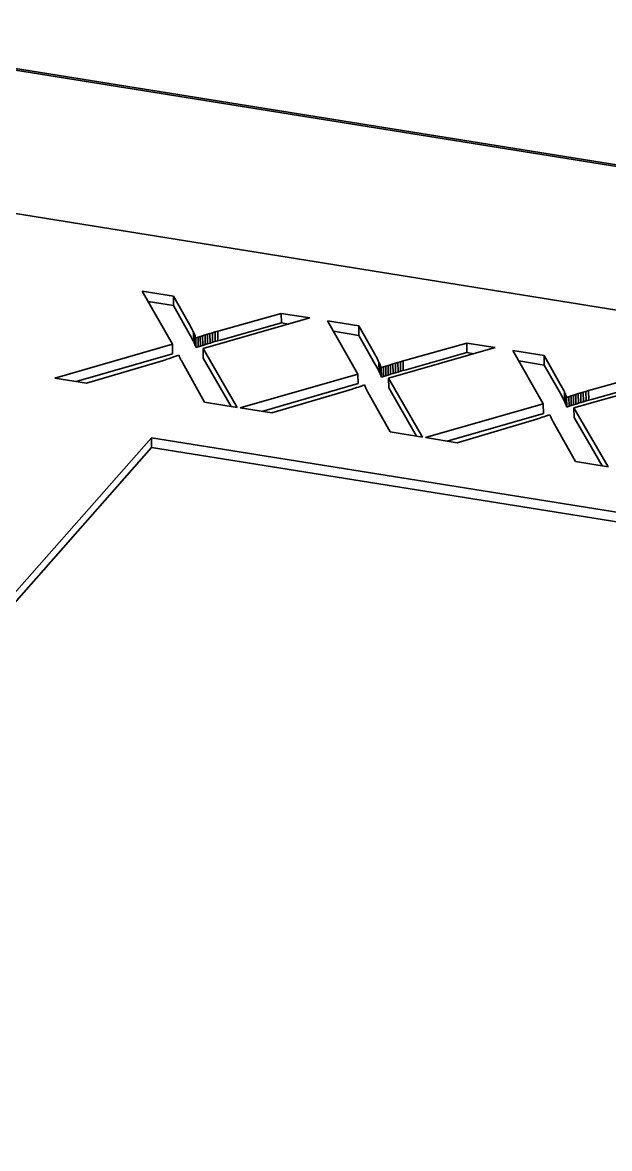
# Model space of a CAD drawing. Extents: x -1051 to 2563, y -231 to 775.
# Drawn here: x -217.44 to -214.69, y 560.63 to 565.9 of the extents above; entities that cross this region are included whole.
import ezdxf

# ---------------------------------------------------------------- set-up
doc = ezdxf.new("R2010")
doc.units = 0

msp = doc.modelspace()

# ---------------------------------------------------------------- linework, layer by layer
at = {"color": 7, "lineweight": 35, "ltscale": 0.353467}
for p, q in [((-218.8079, 565.8987), (-204.8472, 563.662)), ((-218.8077, 565.8898), (-204.8471, 563.653))]:
    msp.add_line(p, q, dxfattribs=at)
at = {"color": 7, "lineweight": 35, "ltscale": 0.282774}
msp.add_line((-217.9652, 565.0844), (-206.7967, 563.2949), dxfattribs=at)
at = {"color": 7, "lineweight": 35, "ltscale": 0.007177}
for p, q in [((-216.7365, 564.3942), (-216.8789, 564.6435)), ((-215.8693, 564.2552), (-216.0117, 564.5045)), ((-215.0021, 564.1163), (-215.1445, 564.3656))]:
    msp.add_line(p, q, dxfattribs=at)
at = {"color": 7, "lineweight": 35, "ltscale": 0.003713}
for p, q in [((-216.8789, 564.6435), (-216.7323, 564.62)), ((-215.1445, 564.3656), (-214.9978, 564.3421))]:
    msp.add_line(p, q, dxfattribs=at)
at = {"color": 7, "lineweight": 35, "ltscale": 0.003018}
for p, q in [((-216.8508, 564.5942), (-216.7316, 564.5751)), ((-215.9836, 564.4553), (-215.8643, 564.4362))]:
    msp.add_line(p, q, dxfattribs=at)
at = {"color": 7, "lineweight": 35, "ltscale": 0.003825}
for p, q in [((-216.7323, 564.62), (-216.6571, 564.4867)), ((-216.7316, 564.5751), (-216.6564, 564.4418)), ((-215.8643, 564.4362), (-215.7892, 564.3029))]:
    msp.add_line(p, q, dxfattribs=at)
at = {"color": 7, "lineweight": 35, "ltscale": 0.001123}
for p, q in [((-216.7323, 564.62), (-216.7316, 564.5751)), ((-215.8651, 564.4811), (-215.8643, 564.4362)), ((-216.6379, 564.4502), (-216.6372, 564.4053)), ((-216.6304, 564.4332), (-216.6297, 564.3882)), ((-216.6286, 564.4283), (-216.6279, 564.3834)), ((-216.6271, 564.4238), (-216.6264, 564.3789)), ((-216.5841, 564.4379), (-216.5834, 564.393)), ((-216.5728, 564.4415), (-216.5721, 564.3965)), ((-216.5611, 564.445), (-216.5604, 564.4001)), ((-216.5928, 564.3748), (-216.5921, 564.3298)), ((-215.6573, 564.3167), (-215.6566, 564.2718)), ((-215.7706, 564.3113), (-215.7699, 564.2664)), ((-215.7678, 564.3052), (-215.7671, 564.2603)), ((-215.7653, 564.2995), (-215.7646, 564.2546)), ((-215.7495, 564.2884), (-215.7488, 564.2435)), ((-215.7256, 564.2358), (-215.7249, 564.1909)), ((-214.8959, 564.1553), (-214.8952, 564.1104)), ((-214.8608, 564.1565), (-214.8601, 564.1116)), ((-214.8497, 564.16), (-214.849, 564.1151)), ((-214.8383, 564.1636), (-214.8376, 564.1187)), ((-214.8267, 564.1671), (-214.8259, 564.1222)), ((-214.8147, 564.1707), (-214.814, 564.1257)), ((-214.8026, 564.1742), (-214.8018, 564.1293)), ((-215.0021, 564.1163), (-215.0014, 564.0714)), ((-214.8941, 564.1504), (-214.8934, 564.1055)), ((-214.8717, 564.153), (-214.871, 564.108)), ((-216.8347, 563.9575), (-216.834, 563.9125))]:
    msp.add_line(p, q, dxfattribs=at)
at = {"color": 7, "lineweight": 35, "ltscale": 0.007382}
for p, q in [((-216.5118, 564.4592), (-216.2275, 564.5391)), ((-215.6446, 564.3203), (-215.3603, 564.4001)), ((-215.6439, 564.2754), (-215.3596, 564.3553)), ((-214.7767, 564.1364), (-214.4924, 564.2163))]:
    msp.add_line(p, q, dxfattribs=at)
at = {"color": 7, "lineweight": 35, "ltscale": 0.003391}
for p, q in [((-216.2275, 564.5391), (-216.0936, 564.5177)), ((-215.3603, 564.4001), (-215.2264, 564.3787))]:
    msp.add_line(p, q, dxfattribs=at)
at = {"color": 7, "lineweight": 35, "ltscale": 0.001122}
for p, q in [((-216.2275, 564.5391), (-216.2268, 564.4943)), ((-216.635, 564.4441), (-216.6343, 564.3992)), ((-216.6325, 564.4384), (-216.6318, 564.3936)), ((-216.6168, 564.4273), (-216.6161, 564.3824)), ((-216.6061, 564.4308), (-216.6054, 564.386)), ((-216.5953, 564.4344), (-216.5946, 564.3895)), ((-216.5492, 564.4485), (-216.5485, 564.4037)), ((-216.537, 564.4521), (-216.5363, 564.4072)), ((-216.5245, 564.4556), (-216.5238, 564.4108)), ((-216.7365, 564.3942), (-216.7358, 564.3494)), ((-215.3603, 564.4001), (-215.3596, 564.3553)), ((-215.6698, 564.3131), (-215.6691, 564.2682)), ((-214.9978, 564.3421), (-214.9971, 564.2972)), ((-215.7632, 564.2942), (-215.7625, 564.2493)), ((-215.7614, 564.2893), (-215.7607, 564.2444)), ((-215.7599, 564.2849), (-215.7592, 564.24)), ((-215.7389, 564.2919), (-215.7382, 564.247)), ((-215.7281, 564.2954), (-215.7274, 564.2505)), ((-215.7169, 564.299), (-215.7162, 564.2541)), ((-215.7055, 564.3025), (-215.7048, 564.2576)), ((-215.6939, 564.306), (-215.6932, 564.2612)), ((-215.6819, 564.3096), (-215.6812, 564.2647)), ((-215.8693, 564.2552), (-215.8686, 564.2104)), ((-214.9034, 564.1723), (-214.9027, 564.1274)), ((-214.9006, 564.1662), (-214.8999, 564.1213)), ((-214.8981, 564.1605), (-214.8974, 564.1157)), ((-214.7901, 564.1777), (-214.7894, 564.1329)), ((-214.8927, 564.1459), (-214.892, 564.101)), ((-214.8823, 564.1494), (-214.8816, 564.1046)), ((-214.8584, 564.0969), (-214.8577, 564.052))]:
    msp.add_line(p, q, dxfattribs=at)
at = {"color": 7, "lineweight": 35, "ltscale": 0.00023224}
msp.add_line((-216.6571, 564.4867), (-216.6526, 564.4786), dxfattribs=at)
at = {"color": 7, "lineweight": 35, "ltscale": 0.000219201}
msp.add_line((-216.6526, 564.4786), (-216.6484, 564.4709), dxfattribs=at)
at = {"color": 7, "lineweight": 35, "ltscale": 0.000206806}
msp.add_line((-216.6484, 564.4709), (-216.6446, 564.4636), dxfattribs=at)
at = {"color": 7, "lineweight": 35, "ltscale": 0.012982}
for p, q in [((-216.0936, 564.5177), (-216.5928, 564.3748)), ((-215.2264, 564.3787), (-215.7256, 564.2358)), ((-214.3592, 564.2397), (-214.8584, 564.0969))]:
    msp.add_line(p, q, dxfattribs=at)
at = {"color": 7, "lineweight": 35, "ltscale": 0.007383}
for p, q in [((-216.5111, 564.4143), (-216.2268, 564.4943)), ((-214.7774, 564.1813), (-214.4931, 564.2612))]:
    msp.add_line(p, q, dxfattribs=at)
at = {"color": 7, "lineweight": 35, "ltscale": 0.0008346}
for p, q in [((-216.2268, 564.4943), (-216.1939, 564.489)), ((-215.3596, 564.3553), (-215.3267, 564.35))]:
    msp.add_line(p, q, dxfattribs=at)
at = {"color": 7, "lineweight": 35, "ltscale": 0.003712}
msp.add_line((-216.0117, 564.5045), (-215.8651, 564.4811), dxfattribs=at)
at = {"color": 7, "lineweight": 35, "ltscale": 0.003827}
for p, q in [((-215.8651, 564.4811), (-215.7899, 564.3477)), ((-214.9978, 564.3421), (-214.9227, 564.2087)), ((-214.9971, 564.2972), (-214.922, 564.1639))]:
    msp.add_line(p, q, dxfattribs=at)
at = {"color": 7, "lineweight": 35, "ltscale": 0.000232611}
for p, q in [((-216.6564, 564.4418), (-216.6519, 564.4337)), ((-215.7899, 564.3477), (-215.7854, 564.3396)), ((-215.7892, 564.3029), (-215.7847, 564.2947)), ((-214.922, 564.1639), (-214.9174, 564.1558))]:
    msp.add_line(p, q, dxfattribs=at)
at = {"color": 7, "lineweight": 35, "ltscale": 0.000218836}
for p, q in [((-216.6519, 564.4337), (-216.6477, 564.426)), ((-215.7854, 564.3396), (-215.7812, 564.3319)), ((-215.7847, 564.2947), (-215.7805, 564.287)), ((-214.9182, 564.2007), (-214.914, 564.193)), ((-214.9174, 564.1558), (-214.9133, 564.1481))]:
    msp.add_line(p, q, dxfattribs=at)
at = {"color": 7, "lineweight": 35, "ltscale": 0.000205456}
for p, q in [((-216.6477, 564.426), (-216.6439, 564.4187)), ((-215.7812, 564.3319), (-215.7773, 564.3246))]:
    msp.add_line(p, q, dxfattribs=at)
at = {"color": 7, "lineweight": 35, "ltscale": 0.000193463}
for p, q in [((-216.6446, 564.4636), (-216.6411, 564.4567)), ((-216.6439, 564.4187), (-216.6404, 564.4118)), ((-215.7766, 564.2797), (-215.7731, 564.2728))]:
    msp.add_line(p, q, dxfattribs=at)
at = {"color": 7, "lineweight": 35, "ltscale": 0.000180157}
for p, q in [((-216.6411, 564.4567), (-216.6379, 564.4502)), ((-215.7738, 564.3177), (-215.7706, 564.3113)), ((-215.7731, 564.2728), (-215.7699, 564.2664)), ((-214.9066, 564.1788), (-214.9034, 564.1723)), ((-214.9059, 564.1339), (-214.9027, 564.1274))]:
    msp.add_line(p, q, dxfattribs=at)
at = {"color": 7, "lineweight": 35, "ltscale": 0.000168278}
for p, q in [((-216.6379, 564.4502), (-216.635, 564.4441)), ((-215.7706, 564.3113), (-215.7678, 564.3052)), ((-215.7699, 564.2664), (-215.7671, 564.2603))]:
    msp.add_line(p, q, dxfattribs=at)
at = {"color": 7, "lineweight": 35, "ltscale": 0.000155085}
for p, q in [((-216.635, 564.4441), (-216.6325, 564.4384)), ((-216.6343, 564.3992), (-216.6318, 564.3936))]:
    msp.add_line(p, q, dxfattribs=at)
at = {"color": 7, "lineweight": 35, "ltscale": 0.000141677}
msp.add_line((-216.6325, 564.4384), (-216.6304, 564.4332), dxfattribs=at)
at = {"color": 7, "lineweight": 35, "ltscale": 0.000130371}
msp.add_line((-216.6304, 564.4332), (-216.6286, 564.4283), dxfattribs=at)
at = {"color": 7, "lineweight": 35, "ltscale": 0.000117255}
for p, q in [((-216.6286, 564.4283), (-216.6271, 564.4238)), ((-216.6279, 564.3834), (-216.6264, 564.3789)), ((-215.7614, 564.2893), (-215.7599, 564.2849)), ((-215.7607, 564.2444), (-215.7592, 564.24))]:
    msp.add_line(p, q, dxfattribs=at)
at = {"color": 7, "lineweight": 35, "ltscale": 0.000272869}
for p, q in [((-216.6271, 564.4238), (-216.6168, 564.4273)), ((-215.7592, 564.24), (-215.7488, 564.2435))]:
    msp.add_line(p, q, dxfattribs=at)
at = {"color": 7, "lineweight": 35, "ltscale": 0.000279865}
for p, q in [((-216.6168, 564.4273), (-216.6061, 564.4308)), ((-216.6161, 564.3824), (-216.6054, 564.386)), ((-215.7488, 564.2435), (-215.7382, 564.247)), ((-214.8823, 564.1494), (-214.8717, 564.153))]:
    msp.add_line(p, q, dxfattribs=at)
at = {"color": 7, "lineweight": 35, "ltscale": 0.000285661}
for p, q in [((-216.6061, 564.4308), (-216.5953, 564.4344)), ((-216.6054, 564.386), (-216.5946, 564.3895)), ((-215.7389, 564.2919), (-215.7281, 564.2954)), ((-215.7382, 564.247), (-215.7274, 564.2505)), ((-214.8717, 564.153), (-214.8608, 564.1565)), ((-214.871, 564.108), (-214.8601, 564.1116))]:
    msp.add_line(p, q, dxfattribs=at)
at = {"color": 7, "lineweight": 35, "ltscale": 0.000292198}
for p, q in [((-216.5953, 564.4344), (-216.5841, 564.4379)), ((-215.7281, 564.2954), (-215.7169, 564.299)), ((-215.7274, 564.2505), (-215.7162, 564.2541)), ((-214.8608, 564.1565), (-214.8497, 564.16)), ((-214.8601, 564.1116), (-214.849, 564.1151))]:
    msp.add_line(p, q, dxfattribs=at)
at = {"color": 7, "lineweight": 35, "ltscale": 0.00029802}
for p, q in [((-216.5841, 564.4379), (-216.5728, 564.4415)), ((-216.5834, 564.393), (-216.5721, 564.3965)), ((-215.7169, 564.299), (-215.7055, 564.3025)), ((-215.7162, 564.2541), (-215.7048, 564.2576)), ((-214.8497, 564.16), (-214.8383, 564.1636)), ((-214.849, 564.1151), (-214.8376, 564.1187))]:
    msp.add_line(p, q, dxfattribs=at)
at = {"color": 7, "lineweight": 35, "ltscale": 0.000304584}
for p, q in [((-216.5728, 564.4415), (-216.5611, 564.445)), ((-216.5721, 564.3965), (-216.5604, 564.4001)), ((-215.7055, 564.3025), (-215.6939, 564.306)), ((-215.7048, 564.2576), (-215.6932, 564.2612)), ((-214.8383, 564.1636), (-214.8267, 564.1671))]:
    msp.add_line(p, q, dxfattribs=at)
at = {"color": 7, "lineweight": 35, "ltscale": 0.000311161}
for p, q in [((-216.5611, 564.445), (-216.5492, 564.4485)), ((-215.6939, 564.306), (-215.6819, 564.3096)), ((-215.6932, 564.2612), (-215.6812, 564.2647)), ((-214.8267, 564.1671), (-214.8147, 564.1707))]:
    msp.add_line(p, q, dxfattribs=at)
at = {"color": 7, "lineweight": 35, "ltscale": 0.000317017}
for p, q in [((-216.5492, 564.4485), (-216.537, 564.4521)), ((-216.5485, 564.4037), (-216.5363, 564.4072)), ((-215.6819, 564.3096), (-215.6698, 564.3131)), ((-215.6812, 564.2647), (-215.6691, 564.2682)), ((-214.8147, 564.1707), (-214.8026, 564.1742))]:
    msp.add_line(p, q, dxfattribs=at)
at = {"color": 7, "lineweight": 35, "ltscale": 0.000323616}
for p, q in [((-216.537, 564.4521), (-216.5245, 564.4556)), ((-216.5363, 564.4072), (-216.5238, 564.4108)), ((-215.6691, 564.2682), (-215.6566, 564.2718)), ((-214.8026, 564.1742), (-214.7901, 564.1777))]:
    msp.add_line(p, q, dxfattribs=at)
at = {"color": 7, "lineweight": 35, "ltscale": 0.000330638}
for p, q in [((-216.5245, 564.4556), (-216.5118, 564.4592)), ((-215.6566, 564.2718), (-215.6439, 564.2754))]:
    msp.add_line(p, q, dxfattribs=at)
at = {"color": 7, "lineweight": 35, "ltscale": 0.014319}
msp.add_line((-217.287, 564.236), (-216.7365, 564.3942), dxfattribs=at)
at = {"color": 7, "lineweight": 35, "ltscale": 0.000181528}
msp.add_line((-216.6404, 564.4118), (-216.6372, 564.4053), dxfattribs=at)
at = {"color": 7, "lineweight": 35, "ltscale": 0.000166896}
msp.add_line((-216.6372, 564.4053), (-216.6343, 564.3992), dxfattribs=at)
at = {"color": 7, "lineweight": 35, "ltscale": 0.000143378}
for p, q in [((-216.6318, 564.3936), (-216.6297, 564.3882)), ((-214.8974, 564.1157), (-214.8952, 564.1104))]:
    msp.add_line(p, q, dxfattribs=at)
at = {"color": 7, "lineweight": 35, "ltscale": 0.000130105}
for p, q in [((-216.6297, 564.3882), (-216.6279, 564.3834)), ((-215.7625, 564.2493), (-215.7607, 564.2444)), ((-214.8959, 564.1553), (-214.8941, 564.1504)), ((-214.8952, 564.1104), (-214.8934, 564.1055))]:
    msp.add_line(p, q, dxfattribs=at)
at = {"color": 7, "lineweight": 35, "ltscale": 0.000273359}
for p, q in [((-216.6264, 564.3789), (-216.6161, 564.3824)), ((-215.7599, 564.2849), (-215.7495, 564.2884)), ((-214.892, 564.101), (-214.8816, 564.1046))]:
    msp.add_line(p, q, dxfattribs=at)
at = {"color": 7, "lineweight": 35, "ltscale": 0.000291739}
msp.add_line((-216.5946, 564.3895), (-216.5834, 564.393), dxfattribs=at)
at = {"color": 7, "lineweight": 35, "ltscale": 0.007954}
for p, q in [((-216.5928, 564.3748), (-216.4337, 564.0992)), ((-215.7256, 564.2358), (-215.5665, 563.9603))]:
    msp.add_line(p, q, dxfattribs=at)
at = {"color": 7, "lineweight": 35, "ltscale": 0.000311598}
msp.add_line((-216.5604, 564.4001), (-216.5485, 564.4037), dxfattribs=at)
at = {"color": 7, "lineweight": 35, "ltscale": 0.000330226}
for p, q in [((-216.5238, 564.4108), (-216.5111, 564.4143)), ((-215.6573, 564.3167), (-215.6446, 564.3203)), ((-214.7901, 564.1777), (-214.7774, 564.1813))]:
    msp.add_line(p, q, dxfattribs=at)
at = {"color": 7, "lineweight": 35, "ltscale": 0.011717}
msp.add_line((-217.1862, 564.2198), (-216.7358, 564.3494), dxfattribs=at)
at = {"color": 7, "lineweight": 35, "ltscale": 0.009414}
for p, q in [((-216.778, 564.3193), (-217.139, 564.2123)), ((-215.0435, 564.0414), (-215.4046, 563.9344))]:
    msp.add_line(p, q, dxfattribs=at)
at = {"color": 7, "lineweight": 35, "ltscale": 0.000116787}
for p, q in [((-216.7735, 564.3207), (-216.778, 564.3193)), ((-215.9063, 564.1817), (-215.9108, 564.1803))]:
    msp.add_line(p, q, dxfattribs=at)
at = {"color": 7, "lineweight": 35, "ltscale": 0.000132716}
for p, q in [((-216.7685, 564.3223), (-216.7735, 564.3207)), ((-215.9012, 564.1833), (-215.9063, 564.1817))]:
    msp.add_line(p, q, dxfattribs=at)
at = {"color": 7, "lineweight": 35, "ltscale": 0.000149107}
for p, q in [((-216.7628, 564.3241), (-216.7685, 564.3223)), ((-215.8956, 564.1851), (-215.9012, 564.1833)), ((-215.0284, 564.0462), (-215.034, 564.0444))]:
    msp.add_line(p, q, dxfattribs=at)
at = {"color": 7, "lineweight": 35, "ltscale": 0.000165507}
for p, q in [((-216.7565, 564.3262), (-216.7628, 564.3241)), ((-215.8893, 564.1872), (-215.8956, 564.1851))]:
    msp.add_line(p, q, dxfattribs=at)
at = {"color": 7, "lineweight": 35, "ltscale": 0.000180707}
for p, q in [((-216.7496, 564.3284), (-216.7565, 564.3262)), ((-215.8824, 564.1895), (-215.8893, 564.1872))]:
    msp.add_line(p, q, dxfattribs=at)
at = {"color": 7, "lineweight": 35, "ltscale": 0.000197835}
msp.add_line((-216.7421, 564.3309), (-216.7496, 564.3284), dxfattribs=at)
at = {"color": 7, "lineweight": 35, "ltscale": 0.000213521}
for p, q in [((-216.734, 564.3337), (-216.7421, 564.3309)), ((-214.9996, 564.0558), (-215.0077, 564.053))]:
    msp.add_line(p, q, dxfattribs=at)
at = {"color": 7, "lineweight": 35, "ltscale": 0.000229934}
for p, q in [((-216.7253, 564.3367), (-216.734, 564.3337)), ((-215.8581, 564.1977), (-215.8668, 564.1947))]:
    msp.add_line(p, q, dxfattribs=at)
at = {"color": 7, "lineweight": 35, "ltscale": 0.000245852}
for p, q in [((-216.716, 564.3398), (-216.7253, 564.3367)), ((-215.8488, 564.2009), (-215.8581, 564.1977))]:
    msp.add_line(p, q, dxfattribs=at)
at = {"color": 7, "lineweight": 35, "ltscale": 0.000261545}
msp.add_line((-216.7061, 564.3433), (-216.716, 564.3398), dxfattribs=at)
at = {"color": 7, "lineweight": 35, "ltscale": 9.94781e-05}
msp.add_line((-216.7046, 564.3396), (-216.7061, 564.3433), dxfattribs=at)
at = {"color": 7, "lineweight": 35, "ltscale": 9.83807e-05}
msp.add_line((-216.703, 564.336), (-216.7046, 564.3396), dxfattribs=at)
at = {"color": 7, "lineweight": 35, "ltscale": 9.69864e-05}
for p, q in [((-216.7014, 564.3325), (-216.703, 564.336)), ((-215.8342, 564.1935), (-215.8358, 564.197)), ((-214.967, 564.0546), (-214.9686, 564.0581))]:
    msp.add_line(p, q, dxfattribs=at)
at = {"color": 7, "lineweight": 35, "ltscale": 9.5596e-05}
for p, q in [((-216.6998, 564.329), (-216.7014, 564.3325)), ((-215.8326, 564.19), (-215.8342, 564.1935)), ((-214.9654, 564.0511), (-214.967, 564.0546))]:
    msp.add_line(p, q, dxfattribs=at)
at = {"color": 7, "lineweight": 35, "ltscale": 9.59152e-05}
for p, q in [((-216.6982, 564.3255), (-216.6998, 564.329)), ((-214.9638, 564.0476), (-214.9654, 564.0511))]:
    msp.add_line(p, q, dxfattribs=at)
at = {"color": 7, "lineweight": 35, "ltscale": 9.31568e-05}
msp.add_line((-216.6966, 564.3221), (-216.6982, 564.3255), dxfattribs=at)
at = {"color": 7, "lineweight": 35, "ltscale": 9.34904e-05}
for p, q in [((-216.6949, 564.3188), (-216.6966, 564.3221)), ((-215.8277, 564.1798), (-215.8294, 564.1832))]:
    msp.add_line(p, q, dxfattribs=at)
at = {"color": 7, "lineweight": 35, "ltscale": 9.21232e-05}
for p, q in [((-216.6933, 564.3155), (-216.6949, 564.3188)), ((-215.8261, 564.1765), (-215.8277, 564.1798))]:
    msp.add_line(p, q, dxfattribs=at)
at = {"color": 7, "lineweight": 35, "ltscale": 9.11098e-05}
for p, q in [((-216.6916, 564.3123), (-216.6933, 564.3155)), ((-216.6899, 564.309), (-216.6916, 564.3123)), ((-215.8244, 564.1733), (-215.8261, 564.1765)), ((-215.8227, 564.17), (-215.8244, 564.1733))]:
    msp.add_line(p, q, dxfattribs=at)
at = {"color": 7, "lineweight": 35, "ltscale": 0.006528}
msp.add_line((-216.5921, 564.3298), (-216.4615, 564.1038), dxfattribs=at)
at = {"color": 7, "lineweight": 35, "ltscale": 0.000193637}
for p, q in [((-215.7773, 564.3246), (-215.7738, 564.3177)), ((-214.9101, 564.1857), (-214.9066, 564.1788)), ((-214.9094, 564.1408), (-214.9059, 564.1339))]:
    msp.add_line(p, q, dxfattribs=at)
at = {"color": 7, "lineweight": 35, "ltscale": 0.000324036}
for p, q in [((-215.6698, 564.3131), (-215.6573, 564.3167)), ((-214.8018, 564.1293), (-214.7894, 564.1329))]:
    msp.add_line(p, q, dxfattribs=at)
at = {"color": 7, "lineweight": 35, "ltscale": 0.003017}
msp.add_line((-215.1163, 564.3163), (-214.9971, 564.2972), dxfattribs=at)
at = {"color": 7, "lineweight": 35, "ltscale": 0.005312}
msp.add_line((-216.5861, 564.1237), (-216.6899, 564.309), dxfattribs=at)
at = {"color": 7, "lineweight": 35, "ltscale": 0.000206983}
for p, q in [((-215.7805, 564.287), (-215.7766, 564.2797)), ((-214.914, 564.193), (-214.9101, 564.1857))]:
    msp.add_line(p, q, dxfattribs=at)
at = {"color": 7, "lineweight": 35, "ltscale": 0.000154932}
for p, q in [((-215.7678, 564.3052), (-215.7653, 564.2995)), ((-215.7671, 564.2603), (-215.7646, 564.2546)), ((-214.9006, 564.1662), (-214.8981, 564.1605)), ((-214.8999, 564.1213), (-214.8974, 564.1157))]:
    msp.add_line(p, q, dxfattribs=at)
at = {"color": 7, "lineweight": 35, "ltscale": 0.000143234}
msp.add_line((-215.7653, 564.2995), (-215.7632, 564.2942), dxfattribs=at)
at = {"color": 7, "lineweight": 35, "ltscale": 0.000130238}
msp.add_line((-215.7632, 564.2942), (-215.7614, 564.2893), dxfattribs=at)
at = {"color": 7, "lineweight": 35, "ltscale": 0.000279386}
msp.add_line((-215.7495, 564.2884), (-215.7389, 564.2919), dxfattribs=at)
at = {"color": 7, "lineweight": 35, "ltscale": 0.003745}
for p, q in [((-217.139, 564.2123), (-217.287, 564.236)), ((-215.4046, 563.9344), (-215.5525, 563.9581))]:
    msp.add_line(p, q, dxfattribs=at)
at = {"color": 7, "lineweight": 35, "ltscale": 0.014318}
for p, q in [((-216.4197, 564.097), (-215.8693, 564.2552)), ((-215.5525, 563.9581), (-215.0021, 564.1163))]:
    msp.add_line(p, q, dxfattribs=at)
at = {"color": 7, "lineweight": 35, "ltscale": 0.011716}
for p, q in [((-216.319, 564.0809), (-215.8686, 564.2104)), ((-215.4518, 563.942), (-215.0014, 564.0714))]:
    msp.add_line(p, q, dxfattribs=at)
at = {"color": 7, "lineweight": 35, "ltscale": 0.000141966}
for p, q in [((-215.7646, 564.2546), (-215.7625, 564.2493)), ((-214.8981, 564.1605), (-214.8959, 564.1553))]:
    msp.add_line(p, q, dxfattribs=at)
at = {"color": 7, "lineweight": 35, "ltscale": 0.000231281}
msp.add_line((-214.9227, 564.2087), (-214.9182, 564.2007), dxfattribs=at)
at = {"color": 7, "lineweight": 35, "ltscale": 0.009413}
msp.add_line((-215.9108, 564.1803), (-216.2718, 564.0734), dxfattribs=at)
at = {"color": 7, "lineweight": 35, "ltscale": 0.000198323}
msp.add_line((-215.8749, 564.192), (-215.8824, 564.1895), dxfattribs=at)
at = {"color": 7, "lineweight": 35, "ltscale": 0.000213035}
msp.add_line((-215.8668, 564.1947), (-215.8749, 564.192), dxfattribs=at)
at = {"color": 7, "lineweight": 35, "ltscale": 0.000261905}
msp.add_line((-215.8389, 564.2043), (-215.8488, 564.2009), dxfattribs=at)
at = {"color": 7, "lineweight": 35, "ltscale": 9.80756e-05}
msp.add_line((-215.8374, 564.2007), (-215.8389, 564.2043), dxfattribs=at)
at = {"color": 7, "lineweight": 35, "ltscale": 9.96279e-05}
msp.add_line((-215.8358, 564.197), (-215.8374, 564.2007), dxfattribs=at)
at = {"color": 7, "lineweight": 35, "ltscale": 9.45337e-05}
for p, q in [((-215.831, 564.1866), (-215.8326, 564.19)), ((-215.8294, 564.1832), (-215.831, 564.1866))]:
    msp.add_line(p, q, dxfattribs=at)
at = {"color": 7, "lineweight": 35, "ltscale": 0.005311}
for p, q in [((-215.7188, 563.9847), (-215.8227, 564.17)), ((-214.8516, 563.8458), (-214.9555, 564.0311))]:
    msp.add_line(p, q, dxfattribs=at)
at = {"color": 7, "lineweight": 35, "ltscale": 0.006529}
msp.add_line((-215.7249, 564.1909), (-215.5943, 563.9648), dxfattribs=at)
at = {"color": 7, "lineweight": 35, "ltscale": 0.000168117}
for p, q in [((-214.9034, 564.1723), (-214.9006, 564.1662)), ((-214.9027, 564.1274), (-214.8999, 564.1213))]:
    msp.add_line(p, q, dxfattribs=at)
at = {"color": 7, "lineweight": 35, "ltscale": 0.003858}
for p, q in [((-216.4337, 564.0992), (-216.5861, 564.1237)), ((-215.5665, 563.9603), (-215.7188, 563.9847)), ((-214.6992, 563.8214), (-214.8516, 563.8458))]:
    msp.add_line(p, q, dxfattribs=at)
at = {"color": 7, "lineweight": 35, "ltscale": 0.000205635}
msp.add_line((-214.9133, 564.1481), (-214.9094, 564.1408), dxfattribs=at)
at = {"color": 7, "lineweight": 35, "ltscale": 0.000118823}
msp.add_line((-214.8941, 564.1504), (-214.8927, 564.1459), dxfattribs=at)
at = {"color": 7, "lineweight": 35, "ltscale": 0.000117374}
msp.add_line((-214.8934, 564.1055), (-214.892, 564.101), dxfattribs=at)
at = {"color": 7, "lineweight": 35, "ltscale": 0.000272998}
msp.add_line((-214.8927, 564.1459), (-214.8823, 564.1494), dxfattribs=at)
at = {"color": 7, "lineweight": 35, "ltscale": 0.000279023}
msp.add_line((-214.8816, 564.1046), (-214.871, 564.108), dxfattribs=at)
at = {"color": 7, "lineweight": 35, "ltscale": 0.000304949}
msp.add_line((-214.8376, 564.1187), (-214.8259, 564.1222), dxfattribs=at)
at = {"color": 7, "lineweight": 35, "ltscale": 0.000310795}
msp.add_line((-214.8259, 564.1222), (-214.814, 564.1257), dxfattribs=at)
at = {"color": 7, "lineweight": 35, "ltscale": 0.000317383}
msp.add_line((-214.814, 564.1257), (-214.8018, 564.1293), dxfattribs=at)
at = {"color": 7, "lineweight": 35, "ltscale": 0.000329858}
msp.add_line((-214.7894, 564.1329), (-214.7767, 564.1364), dxfattribs=at)
at = {"color": 7, "lineweight": 35, "ltscale": 0.003746}
msp.add_line((-216.2718, 564.0734), (-216.4197, 564.097), dxfattribs=at)
at = {"color": 7, "lineweight": 35, "ltscale": 0.000181551}
msp.add_line((-215.0152, 564.0505), (-215.0221, 564.0482), dxfattribs=at)
at = {"color": 7, "lineweight": 35, "ltscale": 0.000197474}
msp.add_line((-215.0077, 564.053), (-215.0152, 564.0505), dxfattribs=at)
at = {"color": 7, "lineweight": 35, "ltscale": 0.000229442}
msp.add_line((-214.9909, 564.0587), (-214.9996, 564.0558), dxfattribs=at)
at = {"color": 7, "lineweight": 35, "ltscale": 0.000246349}
msp.add_line((-214.9816, 564.062), (-214.9909, 564.0587), dxfattribs=at)
at = {"color": 7, "lineweight": 35, "ltscale": 0.000261773}
msp.add_line((-214.9717, 564.0653), (-214.9816, 564.062), dxfattribs=at)
at = {"color": 7, "lineweight": 35, "ltscale": 9.79248e-05}
msp.add_line((-214.9701, 564.0617), (-214.9717, 564.0653), dxfattribs=at)
at = {"color": 7, "lineweight": 35, "ltscale": 9.82275e-05}
msp.add_line((-214.9686, 564.0581), (-214.9701, 564.0617), dxfattribs=at)
at = {"color": 7, "lineweight": 35, "ltscale": 0.007953}
msp.add_line((-214.8584, 564.0969), (-214.6992, 563.8214), dxfattribs=at)
at = {"color": 7, "lineweight": 35, "ltscale": 0.00653}
msp.add_line((-214.8577, 564.052), (-214.7271, 563.8258), dxfattribs=at)
at = {"color": 7, "lineweight": 35, "ltscale": 0.000116338}
msp.add_line((-215.0391, 564.0427), (-215.0435, 564.0414), dxfattribs=at)
at = {"color": 7, "lineweight": 35, "ltscale": 0.00013318}
msp.add_line((-215.034, 564.0444), (-215.0391, 564.0427), dxfattribs=at)
at = {"color": 7, "lineweight": 35, "ltscale": 0.000165035}
msp.add_line((-215.0221, 564.0482), (-215.0284, 564.0462), dxfattribs=at)
at = {"color": 7, "lineweight": 35, "ltscale": 9.46975e-05}
msp.add_line((-214.9621, 564.0442), (-214.9638, 564.0476), dxfattribs=at)
at = {"color": 7, "lineweight": 35, "ltscale": 9.19532e-05}
msp.add_line((-214.9605, 564.0409), (-214.9621, 564.0442), dxfattribs=at)
at = {"color": 7, "lineweight": 35, "ltscale": 9.22944e-05}
for p, q in [((-214.9588, 564.0376), (-214.9605, 564.0409)), ((-214.9572, 564.0343), (-214.9588, 564.0376))]:
    msp.add_line(p, q, dxfattribs=at)
at = {"color": 7, "lineweight": 35, "ltscale": 8.99371e-05}
msp.add_line((-214.9555, 564.0311), (-214.9572, 564.0343), dxfattribs=at)
at = {"color": 7, "lineweight": 35, "ltscale": 0.110498}
for p, q in [((-219.7587, 560.6429), (-216.8347, 563.9575)), ((-219.758, 560.598), (-216.834, 563.9125))]:
    msp.add_line(p, q, dxfattribs=at)
at = {"color": 7, "lineweight": 35, "ltscale": 0.188516}
msp.add_line((-216.8347, 563.9575), (-209.3891, 562.7645), dxfattribs=at)
at = {"color": 7, "lineweight": 35, "ltscale": 0.187622}
msp.add_line((-216.834, 563.9125), (-209.4237, 562.7252), dxfattribs=at)

doc.saveas('drawing.dxf')
